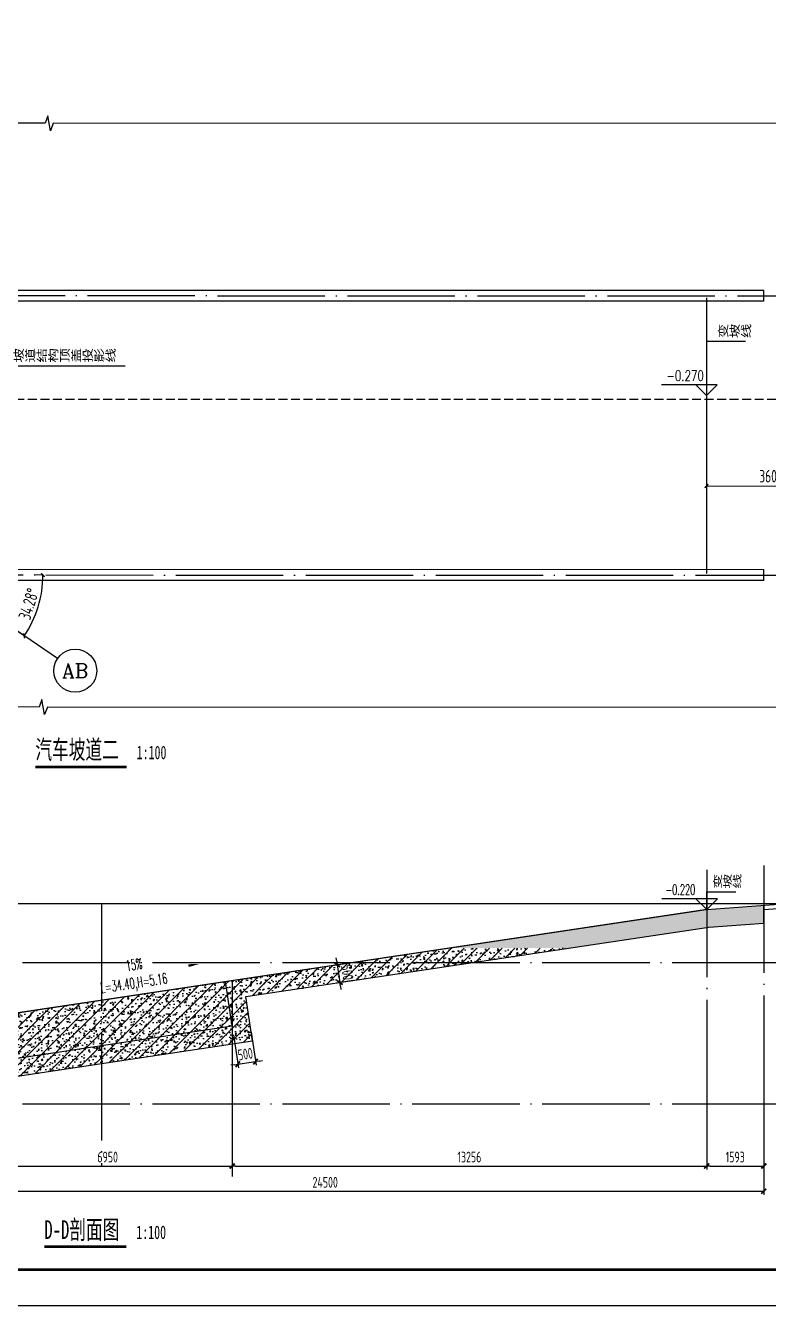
# Model space of a CAD drawing. Extents: x -502255 to 1362592, y -400300 to 332622.
# Drawn here: x 264962 to 285709, y -400300 to -364528 of the extents above; entities that cross this region are included whole.
import ezdxf
from ezdxf.enums import TextEntityAlignment as Align

# ---------------------------------------------------------------- set-up
doc = ezdxf.new("R2010")
doc.units = 0
doc.header["$LTSCALE"] = 1000
doc.header["$MEASUREMENT"] = 0
doc.linetypes.add('DASH', pattern=[0.35, 0.25, -0.1])
doc.linetypes.add('DOTE', pattern=[2.42, 2, -0.2, 0.02, -0.2])
for name, color, linetype in [('A-DIM_LEAD', 3, 'Continuous'), ('AXIS', 3, 'Continuous'), ('AXIS_TEXT', 7, 'Continuous'), ('DIM', 3, 'Continuous'), ('DIM_ELEV', 3, 'Continuous'), ('DIM_LEAD', 3, 'Continuous'), ('DIM_SYMB', 3, 'Continuous'), ('DOTE', 26, 'DOTE'), ('ECA_TK', 7, 'Continuous'), ('HATCH', 253, 'Continuous'), ('PUB_DIM', 3, 'Continuous'), ('PUB_TEXT', 7, 'Continuous'), ('RF-QT', 30, 'Continuous'), ('S-DOTE', 8, 'DOTE'), ('S-大样-轮廓线', 2, 'Continuous'), ('tk', 7, 'Continuous'), ('行车道', 4, 'DASH')]:
    doc.layers.add(name, color=color, linetype=linetype)
doc.styles.add('_TCH_AXIS', font='COMPLEX', dxfattribs={"bigfont": 'GBCBIG'})
doc.styles.add('_TCH_DIM', font='SIMPLEX', dxfattribs={"bigfont": 'GBCBIG'})
doc.styles.get("Standard").update_dxf_attribs({"font": 'tssdeng2.shx', "width": 0.7, "bigfont": '@@hztxt.shx'})
doc.styles.add('TH-STYLE3_T3', font='tssdeng.shx', dxfattribs={"width": 0.7, "bigfont": 'tssdchn.shx'})
doc.styles.add('TSSD_Dimension', font='tssdeng.shx', dxfattribs={"width": 0.7, "bigfont": 'Tssdchn.shx'})
doc.styles.add('黑体', font='simhei.ttf', dxfattribs={"width": 0.65})
doc.dimstyles.new('_TCH_ARCH&&100', dxfattribs={"dimtxt": 350, "dimasz": 100, "dimexe": 250, "dimexo": 300, "dimgap": 100, "dimtad": 1, "dimdec": 0, "dimzin": 0, "dimdsep": 46, "dimtxsty": 'TH-STYLE3_T3', "dimblk": 'ARCHTICK', "dimcen": 0.09, "dimclrt": 7, "dimazin": 2, "dimtfac": 1, "dimtdec": 0, "dimtix": 1, "dimtmove": 2, "dimatfit": 3, "dimfxl": 1, "dimtolj": 1, "dimtzin": 0, "dimarcsym": 0})
doc.dimstyles.new('TSSD_100_100$0', dxfattribs={"dimtxt": 300, "dimasz": 100, "dimexe": 100, "dimexo": 250, "dimgap": 100, "dimtad": 1, "dimdec": 0, "dimzin": 0, "dimdsep": 46, "dimtxsty": 'TSSD_Dimension', "dimblk": '_tsdbk', "dimcen": 0, "dimdle": 100, "dimclrt": 7, "dimadec": 0, "dimazin": 0, "dimtfac": 1, "dimtdec": 0, "dimtix": 1, "dimtmove": 2, "dimatfit": 3, "dimldrblk": '_tsdbk', "dimfxl": 1, "dimtolj": 1, "dimtzin": 0, "dimarcsym": 0})
pattern_1 = [(50, (-213042.26, -474337.17), (358.63009, -31.37607), [37.5, -412.5]), (355, (-213042.26, -474337.17), (-69.37567, 376.09607), [30, -330]), (100.4514, (-213012.38, -474339.78), (289.2547, 344.71977), [31.8701, -350.57106]), (46.1842, (-213042.26, -474237.17), (533.62052, -82.7595), [56.25, -618.75]), (96.6356, (-212997.8, -474244.06), (467.33135, 487.05894), [47.80514, -525.8565]), (351.1842, (-213042.26, -474237.17), (467.331, 487.0593), [45, -495]), (21, (-212992.26, -474262.17), (298.45353, -201.30945), [37.5, -412.5]), (326, (-212992.26, -474262.17), (121.65767, 362.57502), [30, -330]), (71.4514, (-212967.4, -474278.94), (420.11131, 161.26525), [31.8701, -350.57106]), (37.5, (-213042.26, -474337.17), (6.079928, 166.446927), [0, -326, 0, -335, 0, -331.25]), (7.5, (-213042.26, -474337.17), (131.53477, 197.205856), [0, -191, 0, -318.5, 0, -126.25]), (327.5, (-213153.76, -474337.17), (266.911218, -11.277436), [0, -125, 0, -390, 0, -517.5]), (317.5, (-213203.76, -474337.17), (291.59308, 50.05249), [0, -162.5, 0, -259, 0, -367.5]), (45, (-213042.26, -474337.17), (-176.7767, 176.7767), [])]

# ---------------------------------------------------------------- blocks, each defined once
blk = doc.blocks.new('10B_A1')
at = {"layer": 'ECA_TK'}
blk.add_lwpolyline([(0, 0), (841, 0), (841, 594), (0, 594)], close=True, dxfattribs=at)
at = {"layer": 'ECA_TK', "const_width": 0.8}
blk.add_lwpolyline([(831, 10), (831, 584), (18, 584), (18, 10)], close=True, dxfattribs=at)
blk = doc.blocks.new('_tsdbk')
blk.add_line((-1, 0), (0, 0))
at = {"const_width": 0.5}
blk.add_lwpolyline([(-0.7, -0.7), (0.7, 0.7)], dxfattribs=at)
blk = doc.blocks.new('*D1405')
at = {"layer": 'Defpoints', "color": 0, "transparency": 16777216}
for p in [(261080, -396235), (285580, -396235), (285580, -397109)]:
    blk.add_point(p, dxfattribs=at)
at = {"layer": 'DIM', "color": 0, "lineweight": -2, "transparency": 16777216}
for p, q in [((261080, -396485), (261080, -397209)), ((285580, -396485), (285580, -397209)), ((261180, -397109), (285480, -397109))]:
    blk.add_line(p, q, dxfattribs=at)
at = {"layer": 'DIM', "color": 0, "lineweight": -2, "transparency": 16777216, "xscale": 100, "yscale": 100, "zscale": 100, "rotation": 180}
blk.add_blockref('_tsdbk', (261080, -397109), dxfattribs=at)
at = {"layer": 'DIM', "color": 0, "lineweight": -2, "transparency": 16777216, "xscale": 100, "yscale": 100, "zscale": 100}
blk.add_blockref('_tsdbk', (285580, -397109), dxfattribs=at)
at = {"layer": 'DIM', "color": 7, "transparency": 16777216, "insert": (273330, -396859), "char_height": 300, "attachment_point": 5, "style": 'TSSD_Dimension'}
blk.add_mtext('\\A1;24500', dxfattribs=at)
blk = doc.blocks.new('*D1407')
at = {"layer": 'Defpoints', "color": 0, "transparency": 16777216}
for p in [(274285, -390689), (273740, -391276), (274359, -391183)]:
    blk.add_point(p, dxfattribs=at)
at = {"layer": 'DIM', "color": 0, "lineweight": -2, "transparency": 16777216}
for p, q in [((273651, -390683), (273636, -390584)), ((274037, -390726), (273567, -390796)), ((273666, -390781), (273740, -391276)), ((274112, -391220), (273641, -391291)), ((273755, -391375), (273769, -391474))]:
    blk.add_line(p, q, dxfattribs=at)
at = {"layer": 'DIM', "color": 0, "lineweight": -2, "transparency": 16777216, "xscale": 100, "yscale": 100, "zscale": 100}
for p, rotation in [((273666, -390781), 278.5307656099448), ((273740, -391276), 98.53076560994482)]:
    blk.add_blockref('_tsdbk', p, dxfattribs=dict(at, rotation=rotation))
at = {"layer": 'DIM', "color": 7, "transparency": 16777216, "insert": (273950, -390992), "char_height": 300, "attachment_point": 5, "rotation": 278.5308, "style": 'TSSD_Dimension'}
blk.add_mtext('\\A1;500', dxfattribs=at)
blk = doc.blocks.new('*D1409')
at = {"layer": 'Defpoints', "color": 0, "transparency": 16777216}
for p in [(271223, -392412), (270728, -392486), (271384, -393486)]:
    blk.add_point(p, dxfattribs=at)
at = {"layer": 'DIM', "color": 0, "lineweight": -2, "transparency": 16777216}
for p, q in [((270765, -392733), (270904, -393659)), ((271260, -392659), (271398, -393585)), ((270889, -393560), (271384, -393486)), ((271483, -393471), (271581, -393456)), ((270790, -393575), (270691, -393590))]:
    blk.add_line(p, q, dxfattribs=at)
at = {"layer": 'DIM', "color": 0, "lineweight": -2, "transparency": 16777216, "xscale": 100, "yscale": 100, "zscale": 100}
for p, rotation in [((270889, -393560), 8.530765609957998), ((271384, -393486), 188.530765609958)]:
    blk.add_blockref('_tsdbk', p, dxfattribs=dict(at, rotation=rotation))
at = {"layer": 'DIM', "color": 7, "transparency": 16777216, "insert": (271099, -393276), "char_height": 300, "attachment_point": 5, "rotation": 8.5308, "style": 'TSSD_Dimension'}
blk.add_mtext('\\A1;500', dxfattribs=at)
blk = doc.blocks.new('*D1411')
at = {"layer": 'Defpoints', "color": 0, "transparency": 16777216}
for p in [(263779, -391887), (270729, -391887), (270729, -396404)]:
    blk.add_point(p, dxfattribs=at)
at = {"layer": 'DIM', "color": 0, "lineweight": -2, "transparency": 16777216}
for p, q in [((263779, -392137), (263779, -396504)), ((270729, -392137), (270729, -396504)), ((263879, -396404), (270629, -396404))]:
    blk.add_line(p, q, dxfattribs=at)
at = {"layer": 'DIM', "color": 0, "lineweight": -2, "transparency": 16777216, "xscale": 100, "yscale": 100, "zscale": 100, "rotation": 180}
blk.add_blockref('_tsdbk', (263779, -396404), dxfattribs=at)
at = {"layer": 'DIM', "color": 0, "lineweight": -2, "transparency": 16777216, "xscale": 100, "yscale": 100, "zscale": 100}
blk.add_blockref('_tsdbk', (270729, -396404), dxfattribs=at)
at = {"layer": 'DIM', "color": 7, "transparency": 16777216, "insert": (267254, -396154), "char_height": 300, "attachment_point": 5, "style": 'TSSD_Dimension'}
blk.add_mtext('\\A1;6950', dxfattribs=at)
blk = doc.blocks.new('*D1412')
at = {"layer": 'Defpoints', "color": 0, "transparency": 16777216}
for p in [(283985, -391887), (285579, -391887), (285579, -396404)]:
    blk.add_point(p, dxfattribs=at)
at = {"layer": 'DIM', "color": 0, "lineweight": -2, "transparency": 16777216}
for p, q in [((283985, -392137), (283985, -396504)), ((285579, -392137), (285579, -396504)), ((284085, -396404), (285479, -396404))]:
    blk.add_line(p, q, dxfattribs=at)
at = {"layer": 'DIM', "color": 0, "lineweight": -2, "transparency": 16777216, "xscale": 100, "yscale": 100, "zscale": 100, "rotation": 180}
blk.add_blockref('_tsdbk', (283985, -396404), dxfattribs=at)
at = {"layer": 'DIM', "color": 0, "lineweight": -2, "transparency": 16777216, "xscale": 100, "yscale": 100, "zscale": 100}
blk.add_blockref('_tsdbk', (285579, -396404), dxfattribs=at)
at = {"layer": 'DIM', "color": 7, "transparency": 16777216, "insert": (284782, -396154), "char_height": 300, "attachment_point": 5, "style": 'TSSD_Dimension'}
blk.add_mtext('\\A1;1593', dxfattribs=at)
blk = doc.blocks.new('*D1414')
at = {"layer": 'Defpoints', "color": 0, "transparency": 16777216}
for p in [(270729, -391887), (283985, -391887), (283985, -396404)]:
    blk.add_point(p, dxfattribs=at)
at = {"layer": 'DIM', "color": 0, "lineweight": -2, "transparency": 16777216}
for p, q in [((270729, -392137), (270729, -396504)), ((283985, -392137), (283985, -396504)), ((270829, -396404), (283885, -396404))]:
    blk.add_line(p, q, dxfattribs=at)
at = {"layer": 'DIM', "color": 0, "lineweight": -2, "transparency": 16777216, "xscale": 100, "yscale": 100, "zscale": 100, "rotation": 180}
blk.add_blockref('_tsdbk', (270729, -396404), dxfattribs=at)
at = {"layer": 'DIM', "color": 0, "lineweight": -2, "transparency": 16777216, "xscale": 100, "yscale": 100, "zscale": 100}
blk.add_blockref('_tsdbk', (283985, -396404), dxfattribs=at)
at = {"layer": 'DIM', "color": 7, "transparency": 16777216, "insert": (277357, -396154), "char_height": 300, "attachment_point": 5, "style": 'TSSD_Dimension'}
blk.add_mtext('\\A1;13256', dxfattribs=at)
blk = doc.blocks.new('_ArchTick')
at = {"color": 0, "linetype": 'ByBlock', "const_width": 0.4}
blk.add_lwpolyline([(-0.5, -0.5), (0.5, 0.5)], dxfattribs=at)
blk = doc.blocks.new('*D1460')
at = {"layer": 'Defpoints', "color": 0, "transparency": 16777216}
for p in [(262425, -379884), (265747, -379885), (265209, -381058), (265169, -381755)]:
    blk.add_point(p, dxfattribs=at)
at = {"layer": 'PUB_DIM', "color": 0, "lineweight": -2, "transparency": 16777216}
for p, q in [((265447, -379885), (265197, -379884)), ((264921, -381586), (264715, -381445))]:
    blk.add_line(p, q, dxfattribs=at)
blk.add_arc((262425, -379884), 3022, 325.7037, 359.9811, dxfattribs=at)
at = {"layer": 'PUB_DIM', "color": 0, "lineweight": -2, "transparency": 16777216, "xscale": 100, "yscale": 100, "zscale": 100}
for p, rotation in [((265447, -379885), 89.98106454637971), ((264921, -381586), 235.7036623089446)]:
    blk.add_blockref('_ArchTick', p, dxfattribs=dict(at, rotation=rotation))
at = {"layer": 'PUB_DIM', "color": 7, "transparency": 16777216, "insert": (265050, -380694), "char_height": 350, "attachment_point": 5, "rotation": 72.8424, "style": 'TH-STYLE3_T3'}
blk.add_mtext('\\A1;34.28°', dxfattribs=at)
blk = doc.blocks.new('*D1461')
at = {"layer": 'Defpoints', "color": 0, "transparency": 16777216}
for p in [(283980, -376814), (287580, -376815), (287580, -377398)]:
    blk.add_point(p, dxfattribs=at)
at = {"layer": 'PUB_DIM', "color": 0, "lineweight": -2, "transparency": 16777216}
for p, q in [((283980, -377114), (283980, -377647)), ((287580, -377115), (287580, -377648)), ((283980, -377397), (287580, -377398))]:
    blk.add_line(p, q, dxfattribs=at)
at = {"layer": 'PUB_DIM', "color": 0, "lineweight": -2, "transparency": 16777216, "xscale": 100, "yscale": 100, "zscale": 100}
for p, rotation in [((283980, -377397), 179.9812641673363), ((287580, -377398), 359.9812641673364)]:
    blk.add_blockref('_ArchTick', p, dxfattribs=dict(at, rotation=rotation))
at = {"layer": 'PUB_DIM', "color": 7, "transparency": 16777216, "insert": (285780, -377123), "char_height": 350, "attachment_point": 5, "rotation": 359.9813, "style": 'TH-STYLE3_T3'}
blk.add_mtext('\\A1;3600', dxfattribs=at)

msp = doc.modelspace()

# ---------------------------------------------------------------- hatches: boundary and pattern name
at = {"layer": 'HATCH'}
h = msp.add_hatch(dxfattribs=at)
h.set_pattern_fill('ARMORED', color=256, scale=50, style=0)
h.set_pattern_definition(pattern_1)
h.paths.add_polyline_path([(284041.2, -389730.7), (285579.8, -389615.4), (285579.8, -389113.9), (283985.4, -389233.5), (276783.5, -390313.8), (280154.1, -390313.8)])
h = msp.add_hatch(dxfattribs=at)
h.set_pattern_fill('ARMORED', color=256, scale=50, style=0)
h.set_pattern_definition(pattern_1)
h.paths.add_polyline_path([(280154.1, -390313.8), (276783.5, -390313.8), (274116.8, -390713.8), (277487.5, -390713.8)])
h = msp.add_hatch(dxfattribs=at)
h.set_pattern_fill('ARMORED', color=256, scale=50, style=0)
h.set_pattern_definition(pattern_1)
h.paths.add_polyline_path([(277487.5, -390713.8), (274116.8, -390713.8), (270542.7, -391249.9), (270552.3, -391313.8), (273487.5, -391313.8)])
h = msp.add_hatch(dxfattribs=at)
h.set_pattern_fill('ARMORED', color=256, scale=50, style=0)
h.set_pattern_definition(pattern_1)
h.paths.add_polyline_path([(270616.8, -391744.4), (270542.7, -391249.9), (267079.4, -391769.4), (267079.4, -393033.4), (270616.8, -392502.8)])
h = msp.add_hatch(dxfattribs=at)
h.set_pattern_fill('ARMORED', color=256, scale=50, style=0)
h.set_pattern_definition(pattern_1)
h.paths.add_polyline_path([(273487.5, -391313.8), (270552.3, -391313.8), (270616.8, -391744.4)])
h = msp.add_hatch(dxfattribs=at)
h.set_pattern_fill('ARMORED', color=256, scale=50, style=0)
h.set_pattern_definition(pattern_1)
h.paths.add_polyline_path([(271111.3, -391670.2), (270616.8, -391744.4), (270728.1, -392486.1), (270616.8, -392502.8), (270616.8, -393008.4), (271296.7, -392906.4)])
h = msp.add_hatch(dxfattribs=at)
h.set_pattern_fill('ARMORED', color=256, scale=50, style=0)
h.set_pattern_definition(pattern_1)
h.paths.add_polyline_path([(267079.4, -391769.4), (263779.4, -392264.4), (263779.4, -393528.4), (267079.4, -393033.4)])
h = msp.add_hatch(dxfattribs=at)
h.set_pattern_fill('ARMORED', color=256, scale=50, style=0)
h.set_pattern_definition(pattern_1)
h.paths.add_polyline_path([(270616.8, -391744.4), (270616.8, -392502.8), (270728.1, -392486.1)])
h = msp.add_hatch(dxfattribs=at)
h.set_pattern_fill('ARMORED', color=256, scale=50, style=0)
h.set_pattern_definition(pattern_1)
h.paths.add_polyline_path([(270616.8, -393008.4), (270616.8, -392502.8), (267079.4, -393033.4), (267079.4, -393539)])
h = msp.add_hatch(dxfattribs=at)
h.set_pattern_fill('ARMORED', color=256, scale=50, style=0)
h.set_pattern_definition(pattern_1)
h.paths.add_polyline_path([(267079.4, -393033.4), (263779.4, -393528.4), (263779.4, -394034), (267079.4, -393539)])

# ---------------------------------------------------------------- linework, layer by layer
for points in [[(283981.9, -372140.6), (283979.4, -379840.6)], [(283985.4, -389233.5), (249585.4, -394393.5), (245983.5, -394663.7)]]:
    msp.add_lwpolyline(points)
at = {"layer": 'A-DIM_LEAD'}
for p, q in [((283981.5, -373353.1), (284291.3, -373353.2)), ((284291.3, -373353.2), (285074.2, -373353.2))]:
    msp.add_line(p, q, dxfattribs=at)
at = {"layer": 'AXIS'}
msp.add_circle((266347.9, -382559.1), 600, dxfattribs=at)
at = {"layer": 'DIM_ELEV'}
for p, q in [((284281.1, -374567.4), (282727.3, -374566.9)), ((283981, -374867.3), (283681.1, -374567.2)), ((283981, -374867.3), (284281.1, -374567.4)), ((283985.4, -389233.5), (283985.4, -388741.9)), ((283985.4, -388741.9), (284798.1, -388741.9)), ((284285.4, -388933.5), (282731.5, -388933.5)), ((283985.4, -389233.5), (283685.4, -388933.5)), ((283985.4, -389233.5), (284285.4, -388933.5))]:
    msp.add_line(p, q, dxfattribs=at)
at = {"layer": 'DIM_LEAD'}
msp.add_line((263780.7, -374035.3), (267738.8, -374037.8), dxfattribs=at)
at = {"layer": 'DIM_SYMB'}
for points in [[(292679.2, -367269), (265731.8, -367260.1), (265655.3, -367470.1), (265581.4, -367050.1), (265506.8, -367260.1), (238559.4, -367251.3)], [(292673.6, -383584.4), (265570.2, -383575.5), (265493.7, -383785.5), (265419.8, -383365.5), (265345.2, -383575.5), (238241.9, -383566.6)]]:
    msp.add_lwpolyline(points, dxfattribs=at)
at = {"layer": 'DIM_SYMB', "const_width": 70}
for points in [[(265234.3, -385249.5), (267785.6, -385249.5)], [(265486.3, -398660.7), (267774.6, -398660.7)]]:
    msp.add_lwpolyline(points, dxfattribs=at)
at = {"layer": 'DIM_SYMB'}
for points in [[(284929.8, -388710.5, 0, 0, 0), (287143.8, -388504.7, 0, 80, 0), (286845.1, -388532.5, 0, 0, 0)], [(266215.1, -391297.4, 0, 0, 0), (269807.4, -390758.6, 0, 80, 0), (269510.7, -390803.1, 0, 0, 0)]]:
    msp.add_lwpolyline(points, format="xyseb", dxfattribs=at)
at = {"layer": 'DOTE', "color": 16, "linetype": 'DOTE', "ltscale": 1.5}
for p, q in [((265852.2, -382221), (243907, -367253)), ((291473.1, -372093.6), (239020, -372076))]:
    msp.add_line(p, q, dxfattribs=at)
msp.add_lwpolyline([(240117.5, -379876.2), (292495.4, -379893.8)], dxfattribs=at)
at = {"layer": 'RF-QT'}
for p, q in [((285579.8, -371929.7), (261479.3, -371930.2)), ((285579.7, -372229.7), (285579.8, -371929.7)), ((285579.7, -372229.7), (261479.2, -372230.2)), ((285579.8, -379741.7), (261479.3, -379733.2)), ((285579.7, -380041.7), (285579.8, -379733.8)), ((285579.7, -380041.7), (261379.3, -380033.2))]:
    msp.add_line(p, q, dxfattribs=at)
at = {"layer": 'S-DOTE', "linetype": 'DOTE', "ltscale": 1.5}
for p, q in [((285579.8, -388007.9), (285579.8, -397109)), ((283985.4, -388127.3), (283985.4, -396018.2)), ((267079.4, -389063.8), (267079.4, -396427.3)), ((239463.9, -390713.8), (289873.8, -390713.8)), ((270729.1, -391222.1), (270729.1, -396692.7)), ((239463.9, -394663.8), (289873.8, -394663.8))]:
    msp.add_line(p, q, dxfattribs=at)
at = {"layer": 'S-DOTE', "linetype": 'ByBlock', "ltscale": 1.5}
msp.add_line((239463.9, -389063.8), (289873.8, -389063.8), dxfattribs=at)
at = {"layer": 'S-大样-轮廓线'}
for p, q in [((283985.4, -389233.5), (287525.3, -388968)), ((285579.8, -389234.3), (287479.8, -389091.8)), ((285579.8, -389615.4), (285579.8, -389113.9)), ((270542.7, -391249.9), (283970.9, -389235.7)), ((271111.3, -391670.2), (284041.2, -389730.7)), ((284041.2, -389730.7), (285579.8, -389615.4)), ((261079.8, -392669.4), (270542.7, -391249.9)), ((270728.1, -392486.1), (270542.7, -391249.9)), ((271296.7, -392906.4), (271111.3, -391670.2)), ((261379.8, -393888.4), (270728.1, -392486.1)), ((261379.8, -394393.9), (271296.7, -392906.4))]:
    msp.add_line(p, q, dxfattribs=at)
at = {"layer": '行车道', "color": 0}
msp.add_lwpolyline([(293275.8, -374985.2), (237013.8, -374965.8)], dxfattribs=at)

# ---------------------------------------------------------------- block references
at = {"layer": 'tk', "xscale": 100, "yscale": 100, "zscale": 100}
msp.add_blockref('10B_A1', (229925.3, -400300.3), dxfattribs=at)

# ---------------------------------------------------------------- texts
at = {"layer": 'AXIS_TEXT', "style": '_TCH_AXIS'}
msp.add_text('AB', height=406.3, dxfattribs=at).set_placement((265980.3, -382762.2), (266715.5, -382762.2), align=Align.FIT)
at = {"layer": 'PUB_TEXT'}
msp.add_text('变坡线', height=337.59, dxfattribs=at).set_placement((284284.1, -373248.2))
msp.add_text('坡道结构顶盖投影线', height=337.59, rotation=359.96253, dxfattribs=at).set_placement((264608.8, -373930.8))
at = {"layer": 'PUB_TEXT', "style": '_TCH_DIM'}
for s, rotation, width, p in [('-0.270', 359.98126, 0.705882, (282862.3, -374461.9)), ('15%', 8.53077, 0.564706, (267782.1, -390956.2)), ('L=34.40,H=5.16', 8.53077, 0.564706, (267082, -391574.4))]:
    msp.add_text(s, height=297.5, rotation=rotation, dxfattribs=dict(at, width=width)).set_placement(p)
at = {"layer": 'PUB_TEXT'}
for s, height, style, width, p in [('汽车坡道二', 525.74, '黑体', 0.65, (265234.3, -385026.8)), ('1:100', 375.53, '黑体', 0.65, (268065.6, -385032.7)), ('-0.220', 297.5, '_TCH_DIM', 0.564706, (282833.5, -388828.5)), ('D-D剖面图', 525.74, '黑体', 0.65, (265486.3, -398443.9)), ('1:100', 375.53, '黑体', 0.65, (268054.6, -398443.9))]:
    msp.add_text(s, height=height, dxfattribs=dict(at, style=style, width=width)).set_placement(p)
at = {"layer": 'PUB_TEXT', "width": 0.6}
msp.add_text('变坡线', height=350, dxfattribs=at).set_placement((284151.1, -388636.9))

# ---------------------------------------------------------------- dimensions: what is measured, and where the dimension line sits
at = {"layer": 'DIM'}
for p1, p2, distance, picture, middle in [((274284.6, -390688.6), (274358.8, -391183.1), -625.9, '*D1407', (273950, -390991.6)), ((270728.1, -392486.1), (271222.6, -392411.9), -1085.9, '*D1409', (271099.3, -393275.7))]:
    dim = msp.add_aligned_dim(p1=p1, p2=p2, distance=distance, dimstyle='TSSD_100_100$0', dxfattribs=at)
    dim.commit()
    dim.dimension.update_dxf_attribs({"geometry": picture, "text_midpoint": middle})
for base, p1, p2, picture, middle in [((270729.1, -396403.8), (263779.4, -391886.9), (270729.1, -391886.9), '*D1411', (267254.2, -396153.8)), ((283985.4, -396403.8), (270729.1, -391886.9), (283985.4, -391886.9), '*D1414', (277357.2, -396153.8)), ((285578.8, -396403.8), (283985.4, -391886.9), (285578.8, -391886.9), '*D1412', (284782.1, -396153.8)), ((285579.8, -397109), (261079.8, -396235.3), (285579.8, -396235.3), '*D1405', (273329.8, -396859))]:
    dim = msp.add_linear_dim(base=base, p1=p1, p2=p2, dimstyle='TSSD_100_100$0', dxfattribs=at)
    dim.commit()
    dim.dimension.update_dxf_attribs({"geometry": picture, "text_midpoint": middle})
at = {"layer": 'PUB_DIM'}
dim = msp.add_aligned_dim(p1=(283980.4, -376814.2), p2=(287580.4, -376815.4), distance=-582.9, dimstyle='_TCH_ARCH&&100', dxfattribs=at)
dim.commit()
dim.dimension.update_dxf_attribs({"geometry": '*D1461', "text_midpoint": (285780.3, -377122.7)})
dim = msp.add_angular_dim_3p(base=(265209.2, -381057.9), center=(262425.1, -379883.5), p1=(265169.3, -381755.2), p2=(265746.8, -379884.6), dimstyle='_TCH_ARCH&&100', dxfattribs=at)
dim.commit()
dim.dimension.update_dxf_attribs({"geometry": '*D1460', "text_midpoint": (265049.5, -380693.8)})

doc.saveas('drawing.dxf')
